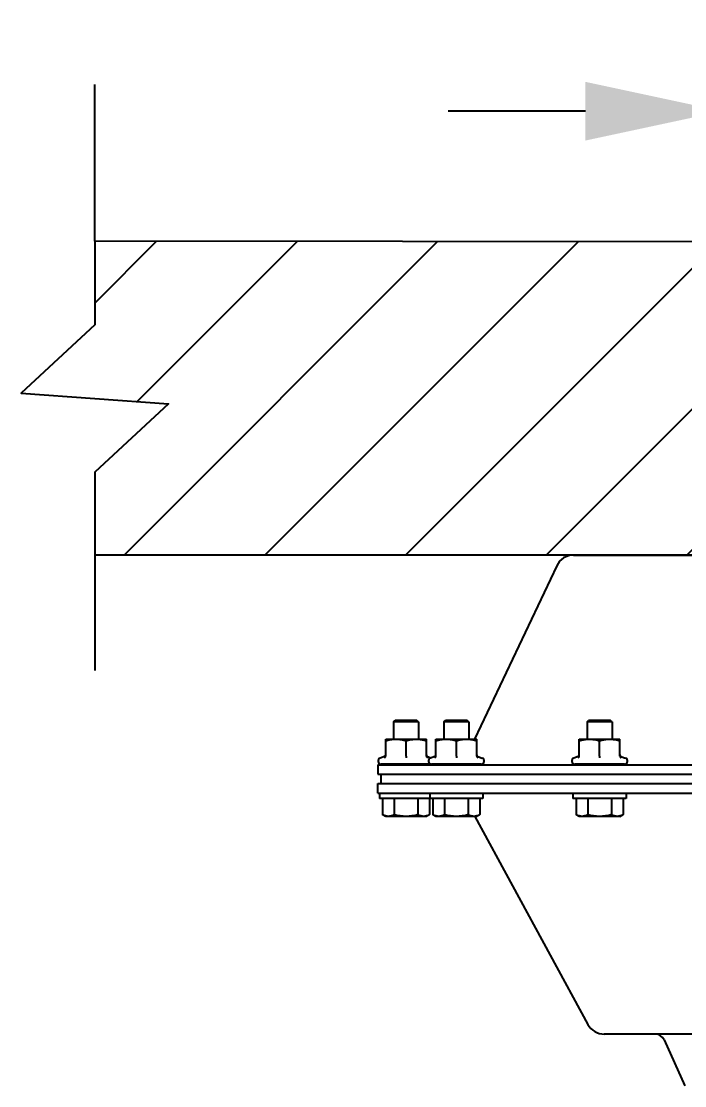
# Model space of a CAD drawing. Header units: millimetres. Extents: x 14017 to 18361, y 6223 to 10695.
# Drawn here: x 16383.8 to 16595.6, y 7311.9 to 7651.7 of the extents above; entities that cross this region are included whole.
import ezdxf

# ---------------------------------------------------------------- set-up
doc = ezdxf.new("R2010")
doc.units = ezdxf.units.MM
doc.header["$LTSCALE"] = 384.175
doc.header["$PDMODE"] = 3
doc.header["$PDSIZE"] = 8
doc.layers.get('0').update_dxf_attribs({"linetype": 'CONTINUOUS'})
doc.layers.get('Defpoints').update_dxf_attribs({"linetype": 'CONTINUOUS'})
doc.layers.add('02___PRT_ALL_AXES', color=7, linetype='CONTINUOUS')
doc.styles.get("Standard").update_dxf_attribs({"font": 'calibri.ttf'})
doc.dimstyles.get("Standard").update_dxf_attribs({"dimtxt": 43.75, "dimasz": 43.75, "dimexe": 1.5, "dimexo": 1, "dimtad": 1, "dimdsep": 46, "dimtxsty": 'Standard', "dimblk": '_FILLED', "dimblk1": '_FILLED', "dimblk2": '_FILLED', "dimcen": 0.09, "dimazin": 2, "dimtol": 1, "dimtp": 0.01, "dimtm": 0.01, "dimtfac": 1, "dimtofl": 0, "dimtmove": 0, "dimatfit": 3, "dimldrblk": '_FILLED', "dimfxl": 1, "dimtolj": 1, "dimarcsym": 0})

# ---------------------------------------------------------------- blocks, each defined once
blk = doc.blocks.new('_FILLED')
at = {"color": 0, "linetype": 'ByBlock'}
blk.add_solid([(0, 0), (-1, 0.2143), (-1, -0.2143)], dxfattribs=at)
blk = doc.blocks.new('*D651')
at = {"color": 0, "lineweight": -2}
for p, q in [((16607.67, 7548.98), (16607.67, 7624.53)), ((16827.67, 7548.98), (16827.67, 7624.53)), ((16563.92, 7623.03), (16520.17, 7623.03)), ((16871.42, 7623.03), (16915.17, 7623.03))]:
    blk.add_line(p, q, dxfattribs=at)
at = {"layer": 'Defpoints', "color": 0}
for p in [(16827.67, 7623.03), (16607.67, 7547.98), (16827.67, 7547.98)]:
    blk.add_point(p, dxfattribs=at)
at = {"color": 0, "linetype": 'ByBlock', "lineweight": -2, "xscale": 43.75, "yscale": 43.75, "zscale": 43.75}
blk.add_blockref('_FILLED', (16607.67, 7623.03), dxfattribs=at)
at = {"color": 0, "linetype": 'ByBlock', "lineweight": -2, "xscale": 43.75, "yscale": 43.75, "zscale": 43.75, "rotation": 180}
blk.add_blockref('_FILLED', (16827.67, 7623.03), dxfattribs=at)
at = {"color": 0, "insert": (16717.67, 7623.03), "char_height": 43.75, "attachment_point": 5}
blk.add_mtext('\\A1;\\A1;%%C220', dxfattribs=at)

msp = doc.modelspace()

# ---------------------------------------------------------------- hatches: boundary and pattern name
h = msp.add_hatch()
h.set_pattern_fill('ANSI31', color=256, scale=10)
h.paths.add_polyline_path([(16607.66913, 7481.31601), (16407.32688, 7481.31601), (16407.32688, 7507.81601), (16430.81347, 7529.59252), (16383.84028, 7533.0395), (16407.32688, 7554.81601), (16407.32688, 7581.52443), (16607.66913, 7581.31601)])

# ---------------------------------------------------------------- linework, layer by layer
for p, q in [((16407.32688, 7581.52443), (16407.32688, 7631.52443)), ((16607.66913, 7581.31601), (16407.32688, 7581.52443)), ((16607.66913, 7481.31601), (16407.32688, 7481.31601)), ((16497.66887, 7411.31601), (16717.66887, 7411.31601))]:
    msp.add_line(p, q)
at = {"linetype": 'Continuous'}
for p, q in [((16502.66887, 7428.01601), (16503.16887, 7428.51601)), ((16510.66887, 7428.01601), (16502.66887, 7428.01601)), ((16502.66887, 7428.01601), (16502.66887, 7422.51601)), ((16510.16887, 7428.51601), (16503.16887, 7428.51601)), ((16510.66887, 7428.01601), (16510.16887, 7428.51601)), ((16510.66887, 7428.01601), (16510.66887, 7422.51601)), ((16518.73029, 7428.01601), (16519.23029, 7428.51601)), ((16526.73029, 7428.01601), (16518.73029, 7428.01601)), ((16518.73029, 7428.01601), (16518.73029, 7422.51601)), ((16526.23029, 7428.51601), (16519.23029, 7428.51601)), ((16526.73029, 7428.01601), (16526.23029, 7428.51601)), ((16526.73029, 7428.01601), (16526.73029, 7422.51601)), ((16564.46934, 7428.01601), (16564.96934, 7428.51601)), ((16572.46934, 7428.01601), (16564.46934, 7428.01601)), ((16564.46934, 7428.01601), (16564.46934, 7422.51601)), ((16571.96934, 7428.51601), (16564.96934, 7428.51601)), ((16572.46934, 7428.01601), (16571.96934, 7428.51601)), ((16572.46934, 7428.01601), (16572.46934, 7422.51601)), ((16500.16887, 7422.51601), (16513.16887, 7422.51601)), ((16500.169, 7417.12307), (16500.16887, 7422.51601)), ((16506.66913, 7417.12307), (16506.66913, 7421.93546)), ((16513.169, 7417.12307), (16513.16887, 7422.51601)), ((16516.23029, 7422.51601), (16529.23029, 7422.51601)), ((16516.23042, 7417.12307), (16516.23029, 7422.51601)), ((16522.73055, 7417.12307), (16522.73055, 7421.93546)), ((16529.23042, 7417.12307), (16529.23029, 7422.51601)), ((16561.96934, 7422.51601), (16574.96934, 7422.51601)), ((16561.96947, 7417.12307), (16561.96934, 7422.51601)), ((16568.4696, 7417.12307), (16568.4696, 7421.93546)), ((16574.96947, 7417.12307), (16574.96934, 7422.51601)), ((16499.83973, 7416.99622), (16498.4225, 7416.48039)), ((16513.49801, 7416.99622), (16514.69958, 7416.55888)), ((16515.90115, 7416.99622), (16514.48391, 7416.48039)), ((16529.55943, 7416.99622), (16530.97666, 7416.48039)), ((16561.6402, 7416.99622), (16560.22296, 7416.48039)), ((16575.29848, 7416.99622), (16576.71571, 7416.48039)), ((16514.56887, 7414.51601), (16498.76887, 7414.51601)), ((16498.76887, 7414.34438), (16498.76887, 7414.51601)), ((16498.78554, 7414.51601), (16498.78527, 7414.51375)), ((16498.91661, 7414.51601), (16498.91661, 7414.31601)), ((16499.76594, 7414.51601), (16499.76594, 7414.31601)), ((16501.29098, 7414.51601), (16501.29098, 7414.31601)), ((16503.34245, 7414.51601), (16503.34245, 7414.31601)), ((16505.71953, 7414.51601), (16505.71953, 7414.31601)), ((16508.18954, 7414.51601), (16508.18954, 7414.31601)), ((16510.51069, 7414.51601), (16510.51069, 7414.31601)), ((16512.45578, 7414.51601), (16512.45578, 7414.31601)), ((16513.83441, 7414.51601), (16513.83441, 7414.31601)), ((16514.51162, 7414.51601), (16514.51162, 7414.31601)), ((16514.56887, 7414.34438), (16514.56887, 7414.51601)), ((16530.63029, 7414.51601), (16514.83029, 7414.51601)), ((16514.83029, 7414.34438), (16514.83029, 7414.51601)), ((16514.84696, 7414.51601), (16514.84668, 7414.51375)), ((16514.97802, 7414.51601), (16514.97802, 7414.31601)), ((16515.82736, 7414.51601), (16515.82736, 7414.31601)), ((16517.3524, 7414.51601), (16517.3524, 7414.31601)), ((16519.40387, 7414.51601), (16519.40387, 7414.31601)), ((16521.78095, 7414.51601), (16521.78095, 7414.31601)), ((16524.25096, 7414.51601), (16524.25096, 7414.31601)), ((16526.57211, 7414.51601), (16526.57211, 7414.31601)), ((16528.5172, 7414.51601), (16528.5172, 7414.31601)), ((16529.89582, 7414.51601), (16529.89582, 7414.31601)), ((16530.57304, 7414.51601), (16530.57304, 7414.31601)), ((16530.63029, 7414.34438), (16530.63029, 7414.51601)), ((16576.36934, 7414.51601), (16560.56934, 7414.51601)), ((16560.56934, 7414.34438), (16560.56934, 7414.51601)), ((16560.58601, 7414.51601), (16560.58574, 7414.51375)), ((16560.71707, 7414.51601), (16560.71707, 7414.31601)), ((16561.56641, 7414.51601), (16561.56641, 7414.31601)), ((16563.09145, 7414.51601), (16563.09145, 7414.31601)), ((16565.14292, 7414.51601), (16565.14292, 7414.31601)), ((16567.52, 7414.51601), (16567.52, 7414.31601)), ((16569.99001, 7414.51601), (16569.99001, 7414.31601)), ((16572.31116, 7414.51601), (16572.31116, 7414.31601)), ((16574.25625, 7414.51601), (16574.25625, 7414.31601)), ((16575.63488, 7414.51601), (16575.63488, 7414.31601)), ((16576.31209, 7414.51601), (16576.31209, 7414.31601)), ((16576.36934, 7414.34438), (16576.36934, 7414.51601)), ((16499.16331, 7403.51601), (16499.16331, 7398.41657)), ((16502.91601, 7403.51601), (16502.91601, 7398.41657)), ((16510.42156, 7403.51601), (16510.42156, 7398.41657)), ((16514.17442, 7403.51601), (16514.17442, 7398.41657)), ((16515.22473, 7403.51601), (16515.22473, 7398.41657)), ((16518.97742, 7403.51601), (16518.97742, 7398.41657)), ((16526.48298, 7403.51601), (16526.48298, 7398.41657)), ((16530.23584, 7403.51601), (16530.23584, 7398.41657)), ((16560.96378, 7403.51601), (16560.96378, 7398.41657)), ((16564.71648, 7403.51601), (16564.71648, 7398.41657)), ((16572.22203, 7403.51601), (16572.22203, 7398.41657)), ((16575.97489, 7403.51601), (16575.97489, 7398.41657)), ((16500.16887, 7397.83601), (16499.16337, 7398.41654)), ((16513.16887, 7397.83601), (16500.16887, 7397.83601)), ((16513.16887, 7397.83601), (16514.17436, 7398.41654)), ((16516.23029, 7397.83601), (16515.22479, 7398.41654)), ((16529.23029, 7397.83601), (16516.23029, 7397.83601)), ((16529.23029, 7397.83601), (16530.23578, 7398.41654)), ((16561.96934, 7397.83601), (16560.96384, 7398.41654)), ((16574.96934, 7397.83601), (16561.96934, 7397.83601)), ((16574.96934, 7397.83601), (16575.97483, 7398.41654))]:
    msp.add_line(p, q, dxfattribs=at)
for points in [[(16407.32688, 7581.52443), (16407.32688, 7554.81601), (16383.84028, 7533.0395), (16430.81347, 7529.59252), (16407.32688, 7507.81601), (16407.32688, 7444.38906)], [(16407.32688, 7581.52443), (16407.32688, 7554.81601), (16383.84028, 7533.0395), (16430.81347, 7529.59252), (16407.32688, 7507.81601), (16407.32688, 7481.31601)]]:
    msp.add_lwpolyline(points)
for points in [[(16499.8399, 7416.99627), (16499.92483, 7417.03659), (16500.0261, 7417.11627), (16500.10361, 7417.21913), (16500.15227, 7417.33834), (16500.16887, 7417.46611)], [(16513.16887, 7417.46611), (16513.18547, 7417.33834), (16513.23412, 7417.21913), (16513.31163, 7417.11627), (16513.4129, 7417.03659), (16513.49784, 7416.99627)], [(16515.90132, 7416.99627), (16515.98625, 7417.03659), (16516.08752, 7417.11627), (16516.16503, 7417.21913), (16516.21369, 7417.33834), (16516.23029, 7417.46611)], [(16529.23029, 7417.46611), (16529.24689, 7417.33834), (16529.29554, 7417.21913), (16529.37305, 7417.11627), (16529.47432, 7417.03659), (16529.55926, 7416.99627)], [(16561.64037, 7416.99627), (16561.7253, 7417.03659), (16561.82657, 7417.11627), (16561.90408, 7417.21913), (16561.95274, 7417.33834), (16561.96934, 7417.46611)], [(16574.96934, 7417.46611), (16574.98594, 7417.33834), (16575.03459, 7417.21913), (16575.1121, 7417.11627), (16575.21337, 7417.03659), (16575.29831, 7416.99627)]]:
    msp.add_lwpolyline(points, dxfattribs=at)
for centre, radius, start, end in [((16498.76887, 7415.52874), 1.01272, 110, 270), ((16514.83029, 7415.52874), 1.01272, 110, 270), ((16530.63029, 7415.52874), 1.01272, 270, 70), ((16560.56934, 7415.52874), 1.01272, 110, 270), ((16576.36934, 7415.52874), 1.01272, 270, 70), ((16507.56151, 7415.31601), 1, 270, 306.8698976), ((16508.84342, 7415.88677), 1.56505, 285.1285844, 286.427399), ((16509.30344, 7415.31601), 1, 270, 306.8698976), ((16511.03044, 7415.80402), 1.488, 269.9962147, 271.670534), ((16511.03187, 7415.75746), 1.44142, 271.6677458, 273.9115257), ((16511.12993, 7415.31601), 1, 270, 306.8698976), ((16514.56887, 7415.52874), 1.01272, 270, 277.4621701), ((16523.62293, 7415.31601), 1, 270, 306.8698976), ((16524.90484, 7415.88677), 1.56505, 285.1285844, 286.427399), ((16525.36486, 7415.31601), 1, 270, 306.8698976), ((16527.09186, 7415.80402), 1.488, 269.9962147, 271.670534), ((16527.09329, 7415.75746), 1.44142, 271.6677458, 273.9115257), ((16527.19135, 7415.31601), 1, 270, 306.8698976), ((16569.36198, 7415.31601), 1, 270, 306.8698976), ((16570.64389, 7415.88677), 1.56505, 285.1285844, 286.427399), ((16571.10391, 7415.31601), 1, 270, 306.8698976), ((16572.83091, 7415.80402), 1.488, 269.9962147, 271.670534), ((16572.83234, 7415.75746), 1.44142, 271.6677458, 273.9115257), ((16572.9304, 7415.31601), 1, 270, 306.8698976)]:
    msp.add_arc(centre, radius, start, end, dxfattribs=at)
for points, knots in [([(16500.169, 7421.93546), (16500.6947, 7422.11069), (16501.49851, 7422.33047), (16502.59309, 7422.48853), (16503.14407, 7422.51601), (16503.41907, 7422.51601)], [0, 0, 0, 0, 0.501596867, 0.751073435, 1, 1, 1, 1]), ([(16503.41907, 7422.51601), (16503.69407, 7422.51601), (16504.24505, 7422.48861), (16505.33964, 7422.3306), (16506.14343, 7422.11069), (16506.66913, 7421.93546)], [0, 0, 0, 0, 0.248926179, 0.49840194, 1, 1, 1, 1]), ([(16506.66913, 7421.93546), (16507.19481, 7422.11069), (16507.99859, 7422.33047), (16509.09312, 7422.48853), (16509.64408, 7422.51601), (16509.91907, 7422.51601)], [0, 0, 0, 0, 0.501597416, 0.751073799, 1, 1, 1, 1]), ([(16509.91907, 7422.51601), (16510.19406, 7422.51601), (16510.74502, 7422.48861), (16511.83957, 7422.3306), (16512.64332, 7422.11069), (16513.169, 7421.93546)], [0, 0, 0, 0, 0.248925815, 0.49840139, 1, 1, 1, 1]), ([(16516.23042, 7421.93546), (16516.75612, 7422.11069), (16517.55993, 7422.33047), (16518.65451, 7422.48853), (16519.20549, 7422.51601), (16519.48049, 7422.51601)], [0, 0, 0, 0, 0.501596867, 0.751073435, 1, 1, 1, 1]), ([(16519.48049, 7422.51601), (16519.75549, 7422.51601), (16520.30647, 7422.48861), (16521.40106, 7422.3306), (16522.20485, 7422.11069), (16522.73055, 7421.93546)], [0, 0, 0, 0, 0.248926179, 0.49840194, 1, 1, 1, 1]), ([(16522.73055, 7421.93546), (16523.25623, 7422.11069), (16524.06001, 7422.33047), (16525.15454, 7422.48853), (16525.7055, 7422.51601), (16525.98049, 7422.51601)], [0, 0, 0, 0, 0.501597416, 0.751073799, 1, 1, 1, 1]), ([(16525.98049, 7422.51601), (16526.25547, 7422.51601), (16526.80644, 7422.48861), (16527.90099, 7422.3306), (16528.70474, 7422.11069), (16529.23042, 7421.93546)], [0, 0, 0, 0, 0.248925815, 0.49840139, 1, 1, 1, 1]), ([(16561.96947, 7421.93546), (16562.49517, 7422.11069), (16563.29898, 7422.33047), (16564.39356, 7422.48853), (16564.94454, 7422.51601), (16565.21954, 7422.51601)], [0, 0, 0, 0, 0.501596867, 0.751073435, 1, 1, 1, 1]), ([(16565.21954, 7422.51601), (16565.49454, 7422.51601), (16566.04552, 7422.48861), (16567.14011, 7422.3306), (16567.9439, 7422.11069), (16568.4696, 7421.93546)], [0, 0, 0, 0, 0.248926179, 0.49840194, 1, 1, 1, 1]), ([(16568.4696, 7421.93546), (16568.99528, 7422.11069), (16569.79906, 7422.33047), (16570.89359, 7422.48853), (16571.44455, 7422.51601), (16571.71954, 7422.51601)], [0, 0, 0, 0, 0.501597416, 0.751073799, 1, 1, 1, 1]), ([(16571.71954, 7422.51601), (16571.99452, 7422.51601), (16572.54549, 7422.48861), (16573.64004, 7422.3306), (16574.44379, 7422.11069), (16574.96947, 7421.93546)], [0, 0, 0, 0, 0.248925815, 0.49840139, 1, 1, 1, 1]), ([(16499.81713, 7416.60213), (16499.86536, 7416.6224), (16499.95818, 7416.678), (16500.07137, 7416.79802), (16500.14946, 7416.95004), (16500.16901, 7417.06511), (16500.169, 7417.12307)], [0, 0, 0, 0, 0.236814898, 0.482481017, 0.737629114, 1, 1, 1, 1]), ([(16506.66915, 7417.1233), (16506.66915, 7417.01585), (16506.66825, 7416.84213), (16506.66914, 7416.6684), (16506.66915, 7416.60213)], [0, 0, 0, 0, 0.618489697, 1, 1, 1, 1]), ([(16513.169, 7417.12307), (16513.16899, 7417.06511), (16513.18856, 7416.95004), (16513.26665, 7416.79803), (16513.37983, 7416.678), (16513.47265, 7416.62241), (16513.52089, 7416.60213)], [0, 0, 0, 0, 0.262370076, 0.517510589, 0.76317528, 1, 1, 1, 1]), ([(16515.87855, 7416.60213), (16515.92678, 7416.6224), (16516.0196, 7416.678), (16516.13279, 7416.79802), (16516.21088, 7416.95004), (16516.23043, 7417.06511), (16516.23042, 7417.12307)], [0, 0, 0, 0, 0.236814898, 0.482481017, 0.737629114, 1, 1, 1, 1]), ([(16522.73057, 7417.1233), (16522.73057, 7417.01585), (16522.72967, 7416.84213), (16522.73056, 7416.6684), (16522.73057, 7416.60213)], [0, 0, 0, 0, 0.618489697, 1, 1, 1, 1]), ([(16529.23042, 7417.12307), (16529.23041, 7417.06511), (16529.24998, 7416.95004), (16529.32807, 7416.79803), (16529.44125, 7416.678), (16529.53407, 7416.62241), (16529.5823, 7416.60213)], [0, 0, 0, 0, 0.262370076, 0.517510589, 0.76317528, 1, 1, 1, 1]), ([(16561.6176, 7416.60213), (16561.66583, 7416.6224), (16561.75865, 7416.678), (16561.87184, 7416.79802), (16561.94993, 7416.95004), (16561.96948, 7417.06511), (16561.96947, 7417.12307)], [0, 0, 0, 0, 0.236814898, 0.482481017, 0.737629114, 1, 1, 1, 1]), ([(16568.46962, 7417.1233), (16568.46962, 7417.01585), (16568.46872, 7416.84213), (16568.46961, 7416.6684), (16568.46962, 7416.60213)], [0, 0, 0, 0, 0.618489697, 1, 1, 1, 1]), ([(16574.96947, 7417.12307), (16574.96946, 7417.06511), (16574.98903, 7416.95004), (16575.06712, 7416.79803), (16575.1803, 7416.678), (16575.27312, 7416.62241), (16575.32136, 7416.60213)], [0, 0, 0, 0, 0.262370076, 0.517510589, 0.76317528, 1, 1, 1, 1]), ([(16498.78527, 7414.51375), (16498.78104, 7414.47871), (16498.77436, 7414.42241), (16498.76887, 7414.36578), (16498.76887, 7414.34433)], [0, 0, 0, 0, 0.621958647, 1, 1, 1, 1]), ([(16499.32989, 7414.51601), (16499.30798, 7414.48417), (16499.26418, 7414.42868), (16499.17862, 7414.35094), (16499.10259, 7414.31601), (16499.05656, 7414.31601)], [0, 0, 0, 0, 0.33281063, 0.603700742, 1, 1, 1, 1]), ([(16500.59263, 7414.51601), (16500.51638, 7414.45183), (16500.35453, 7414.35291), (16500.16791, 7414.31601), (16500.08195, 7414.31601)], [0, 0, 0, 0, 0.536927915, 1, 1, 1, 1]), ([(16502.45016, 7414.51601), (16502.34393, 7414.44843), (16502.11614, 7414.3487), (16501.87066, 7414.31601), (16501.7521, 7414.31601)], [0, 0, 0, 0, 0.515026758, 1, 1, 1, 1]), ([(16504.72064, 7414.51601), (16504.59585, 7414.44675), (16504.32698, 7414.34689), (16504.04345, 7414.31601), (16503.90355, 7414.31601)], [0, 0, 0, 0, 0.50499978, 1, 1, 1, 1]), ([(16507.18183, 7414.51601), (16507.11678, 7414.48095), (16506.84644, 7414.36114), (16506.54664, 7414.31601), (16506.32568, 7414.31601)], [0, 0, 0, 0, 0.250617832, 1, 1, 1, 1]), ([(16509.25187, 7414.37596), (16509.21384, 7414.36567), (16509.05945, 7414.33006), (16508.90037, 7414.31601), (16508.78141, 7414.31601)], [0, 0, 0, 0, 0.248784805, 1, 1, 1, 1]), ([(16511.71757, 7414.51601), (16511.63229, 7414.45637), (16511.44164, 7414.36367), (16511.23428, 7414.32652), (16511.1302, 7414.31939)], [0, 0, 0, 0, 0.499372913, 1, 1, 1, 1]), ([(16513.34813, 7414.51601), (16513.28308, 7414.45049), (16513.12645, 7414.34572), (16512.94195, 7414.31601), (16512.85235, 7414.31601)], [0, 0, 0, 0, 0.507493356, 1, 1, 1, 1]), ([(16514.32487, 7414.51601), (16514.31035, 7414.48433), (16514.27916, 7414.42812), (16514.21719, 7414.36197), (16514.14559, 7414.3235), (16514.09426, 7414.31601), (16514.06907, 7414.31601)], [0, 0, 0, 0, 0.304126906, 0.556517708, 0.780208765, 1, 1, 1, 1]), ([(16514.84668, 7414.51375), (16514.84246, 7414.47871), (16514.83578, 7414.42241), (16514.83029, 7414.36578), (16514.83029, 7414.34433)], [0, 0, 0, 0, 0.621958647, 1, 1, 1, 1]), ([(16515.39131, 7414.51601), (16515.3694, 7414.48417), (16515.32559, 7414.42868), (16515.24004, 7414.35094), (16515.16401, 7414.31601), (16515.11798, 7414.31601)], [0, 0, 0, 0, 0.33281063, 0.603700742, 1, 1, 1, 1]), ([(16516.65405, 7414.51601), (16516.57779, 7414.45183), (16516.41595, 7414.35291), (16516.22933, 7414.31601), (16516.14337, 7414.31601)], [0, 0, 0, 0, 0.536927915, 1, 1, 1, 1]), ([(16518.51158, 7414.51601), (16518.40535, 7414.44843), (16518.17756, 7414.3487), (16517.93208, 7414.31601), (16517.81352, 7414.31601)], [0, 0, 0, 0, 0.515026758, 1, 1, 1, 1]), ([(16520.78206, 7414.51601), (16520.65727, 7414.44675), (16520.3884, 7414.34689), (16520.10487, 7414.31601), (16519.96497, 7414.31601)], [0, 0, 0, 0, 0.50499978, 1, 1, 1, 1]), ([(16523.24325, 7414.51601), (16523.1782, 7414.48095), (16522.90786, 7414.36114), (16522.60806, 7414.31601), (16522.3871, 7414.31601)], [0, 0, 0, 0, 0.250617832, 1, 1, 1, 1]), ([(16525.31329, 7414.37596), (16525.27526, 7414.36567), (16525.12087, 7414.33006), (16524.96179, 7414.31601), (16524.84283, 7414.31601)], [0, 0, 0, 0, 0.248784805, 1, 1, 1, 1]), ([(16527.77899, 7414.51601), (16527.69371, 7414.45637), (16527.50306, 7414.36367), (16527.2957, 7414.32652), (16527.19162, 7414.31939)], [0, 0, 0, 0, 0.499372913, 1, 1, 1, 1]), ([(16529.40954, 7414.51601), (16529.3445, 7414.45049), (16529.18787, 7414.34572), (16529.00337, 7414.31601), (16528.91377, 7414.31601)], [0, 0, 0, 0, 0.507493356, 1, 1, 1, 1]), ([(16530.38629, 7414.51601), (16530.37177, 7414.48433), (16530.34058, 7414.42812), (16530.27861, 7414.36197), (16530.20701, 7414.3235), (16530.15568, 7414.31601), (16530.13049, 7414.31601)], [0, 0, 0, 0, 0.304126906, 0.556517708, 0.780208765, 1, 1, 1, 1]), ([(16560.58574, 7414.51375), (16560.58151, 7414.47871), (16560.57483, 7414.42241), (16560.56934, 7414.36578), (16560.56934, 7414.34433)], [0, 0, 0, 0, 0.621958647, 1, 1, 1, 1]), ([(16561.13036, 7414.51601), (16561.10845, 7414.48417), (16561.06464, 7414.42868), (16560.97909, 7414.35094), (16560.90306, 7414.31601), (16560.85703, 7414.31601)], [0, 0, 0, 0, 0.33281063, 0.603700742, 1, 1, 1, 1]), ([(16562.3931, 7414.51601), (16562.31684, 7414.45183), (16562.155, 7414.35291), (16561.96838, 7414.31601), (16561.88242, 7414.31601)], [0, 0, 0, 0, 0.536927915, 1, 1, 1, 1]), ([(16564.25063, 7414.51601), (16564.1444, 7414.44843), (16563.91661, 7414.3487), (16563.67113, 7414.31601), (16563.55257, 7414.31601)], [0, 0, 0, 0, 0.515026758, 1, 1, 1, 1]), ([(16566.52111, 7414.51601), (16566.39632, 7414.44675), (16566.12745, 7414.34689), (16565.84392, 7414.31601), (16565.70402, 7414.31601)], [0, 0, 0, 0, 0.50499978, 1, 1, 1, 1]), ([(16568.9823, 7414.51601), (16568.91725, 7414.48095), (16568.64691, 7414.36114), (16568.34711, 7414.31601), (16568.12615, 7414.31601)], [0, 0, 0, 0, 0.250617832, 1, 1, 1, 1]), ([(16571.05234, 7414.37596), (16571.01431, 7414.36567), (16570.85992, 7414.33006), (16570.70084, 7414.31601), (16570.58188, 7414.31601)], [0, 0, 0, 0, 0.248784805, 1, 1, 1, 1]), ([(16573.51804, 7414.51601), (16573.43276, 7414.45637), (16573.24211, 7414.36367), (16573.03475, 7414.32652), (16572.93067, 7414.31939)], [0, 0, 0, 0, 0.499372913, 1, 1, 1, 1]), ([(16575.1486, 7414.51601), (16575.08355, 7414.45049), (16574.92692, 7414.34572), (16574.74242, 7414.31601), (16574.65282, 7414.31601)], [0, 0, 0, 0, 0.507493356, 1, 1, 1, 1]), ([(16576.12534, 7414.51601), (16576.11082, 7414.48433), (16576.07963, 7414.42812), (16576.01766, 7414.36197), (16575.94606, 7414.3235), (16575.89473, 7414.31601), (16575.86954, 7414.31601)], [0, 0, 0, 0, 0.304126906, 0.556517708, 0.780208765, 1, 1, 1, 1]), ([(16501.03966, 7397.83601), (16500.88052, 7397.83601), (16500.55853, 7397.86401), (16499.91513, 7398.02624), (16499.45787, 7398.24651), (16499.16337, 7398.41654)], [0, 0, 0, 0, 0.240594631, 0.485881976, 1, 1, 1, 1]), ([(16502.91601, 7398.41657), (16502.62151, 7398.24654), (16502.16419, 7398.02637), (16501.52081, 7397.86409), (16501.19881, 7397.83601), (16501.03966, 7397.83601)], [0, 0, 0, 0, 0.514108398, 0.759401562, 1, 1, 1, 1]), ([(16506.66878, 7397.83601), (16506.0344, 7397.83601), (16504.76375, 7397.94789), (16503.52572, 7398.24056), (16502.91601, 7398.41657)], [0, 0, 0, 0, 0.499908745, 1, 1, 1, 1]), ([(16510.42156, 7398.41657), (16509.81184, 7398.24056), (16508.57384, 7397.94776), (16507.30316, 7397.83601), (16506.66878, 7397.83601)], [0, 0, 0, 0, 0.500091423, 1, 1, 1, 1]), ([(16512.29799, 7397.83601), (16512.13884, 7397.83601), (16511.81682, 7397.86402), (16511.17338, 7398.02625), (16510.71608, 7398.24653), (16510.42156, 7398.41657)], [0, 0, 0, 0, 0.240595263, 0.485882957, 1, 1, 1, 1]), ([(16514.17442, 7398.41657), (16513.87991, 7398.24654), (16513.42257, 7398.02637), (16512.77916, 7397.86409), (16512.45714, 7397.83601), (16512.29799, 7397.83601)], [0, 0, 0, 0, 0.51410682, 0.759400505, 1, 1, 1, 1]), ([(16517.10108, 7397.83601), (16516.94194, 7397.83601), (16516.61994, 7397.86401), (16515.97655, 7398.02624), (16515.51929, 7398.24651), (16515.22479, 7398.41654)], [0, 0, 0, 0, 0.240594631, 0.485881976, 1, 1, 1, 1]), ([(16518.97742, 7398.41657), (16518.68293, 7398.24654), (16518.22561, 7398.02637), (16517.58223, 7397.86409), (16517.26022, 7397.83601), (16517.10108, 7397.83601)], [0, 0, 0, 0, 0.514108398, 0.759401562, 1, 1, 1, 1]), ([(16522.7302, 7397.83601), (16522.09582, 7397.83601), (16520.82517, 7397.94789), (16519.58714, 7398.24056), (16518.97742, 7398.41657)], [0, 0, 0, 0, 0.499908745, 1, 1, 1, 1]), ([(16526.48298, 7398.41657), (16525.87326, 7398.24056), (16524.63526, 7397.94776), (16523.36458, 7397.83601), (16522.7302, 7397.83601)], [0, 0, 0, 0, 0.500091423, 1, 1, 1, 1]), ([(16528.35941, 7397.83601), (16528.20026, 7397.83601), (16527.87824, 7397.86402), (16527.2348, 7398.02625), (16526.7775, 7398.24653), (16526.48298, 7398.41657)], [0, 0, 0, 0, 0.240595263, 0.485882957, 1, 1, 1, 1]), ([(16530.23584, 7398.41657), (16529.94133, 7398.24654), (16529.48399, 7398.02637), (16528.84058, 7397.86409), (16528.51856, 7397.83601), (16528.35941, 7397.83601)], [0, 0, 0, 0, 0.51410682, 0.759400505, 1, 1, 1, 1]), ([(16562.84013, 7397.83601), (16562.68099, 7397.83601), (16562.359, 7397.86401), (16561.7156, 7398.02624), (16561.25834, 7398.24651), (16560.96384, 7398.41654)], [0, 0, 0, 0, 0.240594631, 0.485881976, 1, 1, 1, 1]), ([(16564.71648, 7398.41657), (16564.42198, 7398.24654), (16563.96466, 7398.02637), (16563.32128, 7397.86409), (16562.99927, 7397.83601), (16562.84013, 7397.83601)], [0, 0, 0, 0, 0.514108398, 0.759401562, 1, 1, 1, 1]), ([(16568.46925, 7397.83601), (16567.83487, 7397.83601), (16566.56422, 7397.94789), (16565.32619, 7398.24056), (16564.71648, 7398.41657)], [0, 0, 0, 0, 0.499908745, 1, 1, 1, 1]), ([(16572.22203, 7398.41657), (16571.61231, 7398.24056), (16570.37431, 7397.94776), (16569.10363, 7397.83601), (16568.46925, 7397.83601)], [0, 0, 0, 0, 0.500091423, 1, 1, 1, 1]), ([(16574.09846, 7397.83601), (16573.93931, 7397.83601), (16573.61729, 7397.86402), (16572.97385, 7398.02625), (16572.51655, 7398.24653), (16572.22203, 7398.41657)], [0, 0, 0, 0, 0.240595263, 0.485882957, 1, 1, 1, 1]), ([(16575.97489, 7398.41657), (16575.68038, 7398.24654), (16575.22304, 7398.02637), (16574.57963, 7397.86409), (16574.25761, 7397.83601), (16574.09846, 7397.83601)], [0, 0, 0, 0, 0.51410682, 0.759400505, 1, 1, 1, 1])]:
    msp.add_open_spline(points, degree=3, knots=knots, dxfattribs=at)
for points in [[(16509.59281, 7414.51601), (16509.49664, 7414.46033), (16509.3926, 7414.41703), (16509.28601, 7414.3856)], [(16525.65422, 7414.51601), (16525.55806, 7414.46033), (16525.45402, 7414.41703), (16525.34743, 7414.3856)], [(16571.39328, 7414.51601), (16571.29711, 7414.46033), (16571.19307, 7414.41703), (16571.08648, 7414.3856)]]:
    msp.add_open_spline(points, degree=3, dxfattribs=at)
at = {"layer": '02___PRT_ALL_AXES', "linetype": 'Continuous'}
for p, q in [((16560.18672, 7481.31601), (16875.15093, 7481.31601)), ((16554.76412, 7477.88342), (16528.55143, 7422.51601)), ((16497.66887, 7414.31601), (16937.66887, 7414.31601)), ((16497.66887, 7414.31601), (16497.66887, 7411.31601)), ((16497.66887, 7411.31601), (16937.66887, 7411.31601)), ((16498.66887, 7411.31601), (16498.66887, 7408.31601)), ((16497.66427, 7408.31601), (16937.67347, 7408.31601)), ((16497.66427, 7405.31601), (16497.66427, 7408.31601)), ((16497.66427, 7405.31601), (16937.67347, 7405.31601)), ((16498.16887, 7405.31601), (16498.16887, 7403.51601)), ((16531.23029, 7403.51601), (16498.16887, 7403.51601)), ((16514.23029, 7405.31601), (16514.23029, 7403.51601)), ((16531.23029, 7405.31601), (16531.23029, 7403.51601)), ((16559.96934, 7405.31601), (16559.96934, 7403.51601)), ((16576.96934, 7403.51601), (16559.96934, 7403.51601)), ((16576.96934, 7405.31601), (16576.96934, 7403.51601)), ((16528.58403, 7397.83601), (16564.70458, 7331.44846)), ((16865.36275, 7328.31601), (16569.97498, 7328.31601)), ((16589.04416, 7326.54483), (16595.63835, 7311.85839))]:
    msp.add_line(p, q, dxfattribs=at)
for centre, radius, start, end in [((16560.18707, 7475.31603), 5.99999, 90.000028, 154.665674), ((16569.97498, 7334.31601), 6, 208.55, 270), ((16586.30737, 7325.31601), 3, 24.18, 90)]:
    msp.add_arc(centre, radius, start, end, dxfattribs=at)

# ---------------------------------------------------------------- dimensions: what is measured, and where the dimension line sits
dim = msp.add_linear_dim(base=(16827.66913, 7623.02852), p1=(16607.66913, 7547.98268), p2=(16827.66913, 7547.98268), text='\\A1;%%C220', dimstyle='Standard', override={"dimtad": 0, "dimtih": 1, "dimtoh": 1, "dimdec": 4, "dimzin": 0, "dimtxsty": 'Standard', "dimcen": 62.865, "dimadec": 0, "dimazin": 0, "dimtdec": 4, "dimtzin": 0})
dim.commit()
dim.dimension.update_dxf_attribs({"geometry": '*D651', "text_midpoint": (16717.66913, 7623.02852)})

doc.saveas('drawing.dxf')
